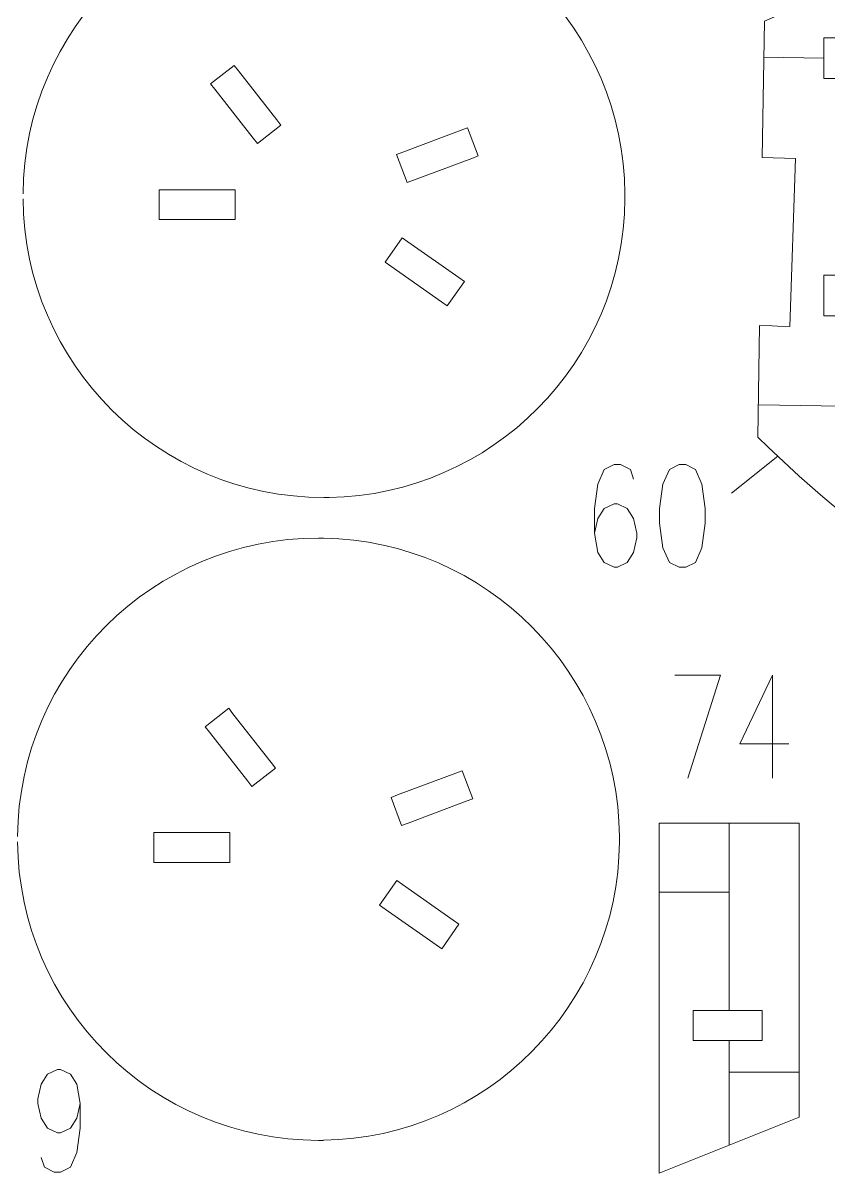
# Model space of a CAD drawing. Header units: millimetres. Extents: x -176 to 176, y -135 to 136.
# Drawn here: x -53.8 to 35, y -134.8 to -8 of the extents above; entities that cross this region are included whole.
import ezdxf

# ---------------------------------------------------------------- set-up
doc = ezdxf.new("R2010")
doc.units = ezdxf.units.MM
doc.header["$MEASUREMENT"] = 0
doc.layers.add('Layer 1', color=7, linetype='Continuous')

msp = doc.modelspace()

# ---------------------------------------------------------------- linework, layer by layer
at = {"layer": 'Layer 1', "lineweight": 9}
for points, knots in [([(29.6059, 72.1408), (29.6059, 72.1408), (28.2142, 72.146), (28.2142, 72.146), (28.2142, 72.146), (28.2142, 72.146), (28.145, 62.8944), (28.145, 62.8944), (28.145, 62.8944), (28.145, 62.8944), (59.8657, 46.4313), (59.8657, 46.4313), (59.8657, 46.4313), (62.3753, 51.1569), (65.7219, 55.3896), (69.7406, 58.9222), (69.7406, 58.9222), (69.7406, 58.9222), (76.99, 50.5553), (76.99, 50.5553), (76.99, 50.5553), (64.4465, 39.466), (62.0916, 20.8043), (71.5188, 6.9679), (71.5188, 6.9679), (71.5188, 6.9679), (62.4633, 0.5986), (62.4633, 0.5986), (62.4633, 0.5986), (61.3093, 2.2802), (60.2726, 4.0397), (59.3612, 5.8641), (59.3612, 5.8641), (59.3612, 5.8641), (28.0161, -7.7834), (28.0161, -7.7834), (28.0161, -7.7834), (28.0161, -7.7834), (27.7834, -22.8261), (27.7834, -22.8261), (27.7834, -22.8261), (27.7834, -22.8261), (31.4616, -22.9497), (31.4616, -22.9497), (31.4616, -22.9497), (31.4616, -22.9497), (30.8392, -41.4668), (30.8392, -41.4668), (30.8392, -41.4668), (30.8392, -41.4668), (29.449, -41.4201), (29.449, -41.4201)], [0, 0, 0, 0, 0.07142857, 0.07142857, 0.07142857, 0.07142857, 0.14285714, 0.14285714, 0.14285714, 0.14285714, 0.21428571, 0.21428571, 0.21428571, 0.21428571, 0.28571429, 0.28571429, 0.28571429, 0.28571429, 0.35714286, 0.35714286, 0.35714286, 0.35714286, 0.42857143, 0.42857143, 0.42857143, 0.42857143, 0.5, 0.5, 0.5, 0.5, 0.57142857, 0.57142857, 0.57142857, 0.57142857, 0.64285714, 0.64285714, 0.64285714, 0.64285714, 0.71428571, 0.71428571, 0.71428571, 0.71428571, 0.78571429, 0.78571429, 0.78571429, 0.78571429, 0.85714286, 0.85714286, 0.85714286, 0.85714286, 1, 1, 1, 1]), ([(-25.3268, -19.2633), (-25.3268, -19.2633), (-27.9272, -21.2984), (-27.9272, -21.2984), (-27.9272, -21.2984), (-27.9272, -21.2984), (-28.396, -20.6995), (-28.396, -20.6995), (-28.396, -20.6995), (-28.396, -20.6995), (-32.6226, -15.2988), (-32.6226, -15.2988), (-32.6226, -15.2988), (-32.6226, -15.2988), (-33.0931, -14.6976), (-33.0931, -14.6976), (-33.0931, -14.6976), (-33.0931, -14.6976), (-30.4927, -12.6625), (-30.4927, -12.6625), (-30.4927, -12.6625), (-30.4927, -12.6625), (-30.0223, -13.2638), (-30.0223, -13.2638), (-30.0223, -13.2638), (-30.0223, -13.2638), (-25.7956, -18.6644), (-25.7956, -18.6644), (-25.7956, -18.6644), (-25.7956, -18.6644), (-25.3268, -19.2633), (-25.3268, -19.2633)], [0, 0, 0, 0, 0.11111111, 0.11111111, 0.11111111, 0.11111111, 0.22222222, 0.22222222, 0.22222222, 0.22222222, 0.33333333, 0.33333333, 0.33333333, 0.33333333, 0.44444444, 0.44444444, 0.44444444, 0.44444444, 0.55555556, 0.55555556, 0.55555556, 0.55555556, 0.66666667, 0.66666667, 0.66666667, 0.66666667, 0.77777778, 0.77777778, 0.77777778, 0.77777778, 1, 1, 1, 1]), ([(-3.5688, -22.6512), (-3.5688, -22.6512), (-4.2826, -22.9186), (-4.2826, -22.9186), (-4.2826, -22.9186), (-4.2826, -22.9186), (-10.7041, -25.3262), (-10.7041, -25.3262), (-10.7041, -25.3262), (-10.7041, -25.3262), (-11.4173, -25.5938), (-11.4173, -25.5938), (-11.4173, -25.5938), (-11.4173, -25.5938), (-12.5765, -22.502), (-12.5765, -22.502), (-12.5765, -22.502), (-12.5765, -22.502), (-11.8633, -22.2343), (-11.8633, -22.2343), (-11.8633, -22.2343), (-11.8633, -22.2343), (-5.4418, -19.8268), (-5.4418, -19.8268), (-5.4418, -19.8268), (-5.4418, -19.8268), (-4.728, -19.5594), (-4.728, -19.5594), (-4.728, -19.5594), (-4.728, -19.5594), (-3.5688, -22.6512), (-3.5688, -22.6512)], [0, 0, 0, 0, 0.11111111, 0.11111111, 0.11111111, 0.11111111, 0.22222222, 0.22222222, 0.22222222, 0.22222222, 0.33333333, 0.33333333, 0.33333333, 0.33333333, 0.44444444, 0.44444444, 0.44444444, 0.44444444, 0.55555556, 0.55555556, 0.55555556, 0.55555556, 0.66666667, 0.66666667, 0.66666667, 0.66666667, 0.77777778, 0.77777778, 0.77777778, 0.77777778, 1, 1, 1, 1]), ([(-30.3804, -26.3777), (-30.3804, -26.3777), (-30.3804, -29.6796), (-30.3804, -29.6796), (-30.3804, -29.6796), (-30.3804, -29.6796), (-38.7624, -29.6796), (-38.7624, -29.6796), (-38.7624, -29.6796), (-38.7624, -29.6796), (-38.7624, -26.3777), (-38.7624, -26.3777), (-38.7624, -26.3777), (-38.7624, -26.3777), (-30.3804, -26.3777), (-30.3804, -26.3777)], [0, 0, 0, 0, 0.2, 0.2, 0.2, 0.2, 0.4, 0.4, 0.4, 0.4, 0.6, 0.6, 0.6, 0.6, 1, 1, 1, 1]), ([(-5.7106, -36.0503), (-5.7106, -36.0503), (-5.0861, -36.4876), (-5.0861, -36.4876), (-5.0861, -36.4876), (-5.0861, -36.4876), (-6.9805, -39.1922), (-6.9805, -39.1922), (-6.9805, -39.1922), (-6.9805, -39.1922), (-7.605, -38.7549), (-7.605, -38.7549), (-7.605, -38.7549), (-7.605, -38.7549), (-13.2221, -34.8204), (-13.2221, -34.8204), (-13.2221, -34.8204), (-13.2221, -34.8204), (-13.8458, -34.3834), (-13.8458, -34.3834), (-13.8458, -34.3834), (-13.8458, -34.3834), (-11.9515, -31.6788), (-11.9515, -31.6788), (-11.9515, -31.6788), (-11.9515, -31.6788), (-11.3277, -32.1158), (-11.3277, -32.1158), (-11.3277, -32.1158), (-11.3277, -32.1158), (-5.7106, -36.0503), (-5.7106, -36.0503)], [0, 0, 0, 0, 0.11111111, 0.11111111, 0.11111111, 0.11111111, 0.22222222, 0.22222222, 0.22222222, 0.22222222, 0.33333333, 0.33333333, 0.33333333, 0.33333333, 0.44444444, 0.44444444, 0.44444444, 0.44444444, 0.55555556, 0.55555556, 0.55555556, 0.55555556, 0.66666667, 0.66666667, 0.66666667, 0.66666667, 0.77777778, 0.77777778, 0.77777778, 0.77777778, 1, 1, 1, 1]), ([(28.8871, -41.4012), (28.8871, -41.4012), (27.4969, -41.3545), (27.4969, -41.3545), (27.4969, -41.3545), (27.4969, -41.3545), (27.3064, -53.6751), (27.3064, -53.6751), (27.3064, -53.6751), (39.3225, -65.3662), (52.4088, -75.1355), (71.275, -79.9955), (71.275, -79.9955), (71.275, -79.9955), (71.3131, -77.5298), (71.3131, -77.5298), (71.3131, -77.5298), (71.3131, -77.5298), (81.5816, -74.8217), (81.5816, -74.8217), (81.5816, -74.8217), (81.5816, -74.8217), (81.9357, -66.7867), (81.9357, -66.7867), (81.9357, -66.7867), (81.9357, -66.7867), (80.7922, -66.7363), (80.7922, -66.7363)], [0, 0, 0, 0, 0.125, 0.125, 0.125, 0.125, 0.25, 0.25, 0.25, 0.25, 0.375, 0.375, 0.375, 0.375, 0.5, 0.5, 0.5, 0.5, 0.625, 0.625, 0.625, 0.625, 0.75, 0.75, 0.75, 0.75, 1, 1, 1, 1]), ([(-25.9308, -90.1736), (-25.9308, -90.1736), (-28.5312, -92.2087), (-28.5312, -92.2087), (-28.5312, -92.2087), (-28.5312, -92.2087), (-29, -91.6098), (-29, -91.6098), (-29, -91.6098), (-29, -91.6098), (-33.2266, -86.2091), (-33.2266, -86.2091), (-33.2266, -86.2091), (-33.2266, -86.2091), (-33.6971, -85.6079), (-33.6971, -85.6079), (-33.6971, -85.6079), (-33.6971, -85.6079), (-31.0967, -83.5728), (-31.0967, -83.5728), (-31.0967, -83.5728), (-31.0967, -83.5728), (-30.6263, -84.1741), (-30.6263, -84.1741), (-30.6263, -84.1741), (-30.6263, -84.1741), (-26.3996, -89.5747), (-26.3996, -89.5747), (-26.3996, -89.5747), (-26.3996, -89.5747), (-25.9308, -90.1736), (-25.9308, -90.1736)], [0, 0, 0, 0, 0.11111111, 0.11111111, 0.11111111, 0.11111111, 0.22222222, 0.22222222, 0.22222222, 0.22222222, 0.33333333, 0.33333333, 0.33333333, 0.33333333, 0.44444444, 0.44444444, 0.44444444, 0.44444444, 0.55555556, 0.55555556, 0.55555556, 0.55555556, 0.66666667, 0.66666667, 0.66666667, 0.66666667, 0.77777778, 0.77777778, 0.77777778, 0.77777778, 1, 1, 1, 1]), ([(-4.1728, -93.5615), (-4.1728, -93.5615), (-4.8866, -93.8289), (-4.8866, -93.8289), (-4.8866, -93.8289), (-4.8866, -93.8289), (-11.3081, -96.2365), (-11.3081, -96.2365), (-11.3081, -96.2365), (-11.3081, -96.2365), (-12.0213, -96.5041), (-12.0213, -96.5041), (-12.0213, -96.5041), (-12.0213, -96.5041), (-13.1805, -93.4123), (-13.1805, -93.4123), (-13.1805, -93.4123), (-13.1805, -93.4123), (-12.4673, -93.1446), (-12.4673, -93.1446), (-12.4673, -93.1446), (-12.4673, -93.1446), (-6.0458, -90.7371), (-6.0458, -90.7371), (-6.0458, -90.7371), (-6.0458, -90.7371), (-5.332, -90.4697), (-5.332, -90.4697), (-5.332, -90.4697), (-5.332, -90.4697), (-4.1728, -93.5615), (-4.1728, -93.5615)], [0, 0, 0, 0, 0.11111111, 0.11111111, 0.11111111, 0.11111111, 0.22222222, 0.22222222, 0.22222222, 0.22222222, 0.33333333, 0.33333333, 0.33333333, 0.33333333, 0.44444444, 0.44444444, 0.44444444, 0.44444444, 0.55555556, 0.55555556, 0.55555556, 0.55555556, 0.66666667, 0.66666667, 0.66666667, 0.66666667, 0.77777778, 0.77777778, 0.77777778, 0.77777778, 1, 1, 1, 1]), ([(31.8483, -100.1499), (31.8483, -100.1499), (31.8483, -96.2549), (31.8483, -96.2549), (31.8483, -96.2549), (31.8483, -96.2549), (16.4193, -96.2549), (16.4193, -96.2549), (16.4193, -96.2549), (16.4193, -96.2549), (16.4193, -109.5916), (16.4193, -109.5916)], [0, 0, 0, 0, 0.25, 0.25, 0.25, 0.25, 0.5, 0.5, 0.5, 0.5, 1, 1, 1, 1]), ([(-30.9844, -97.288), (-30.9844, -97.288), (-30.9844, -100.5899), (-30.9844, -100.5899), (-30.9844, -100.5899), (-30.9844, -100.5899), (-39.3664, -100.5899), (-39.3664, -100.5899), (-39.3664, -100.5899), (-39.3664, -100.5899), (-39.3664, -97.288), (-39.3664, -97.288), (-39.3664, -97.288), (-39.3664, -97.288), (-30.9844, -97.288), (-30.9844, -97.288)], [0, 0, 0, 0, 0.2, 0.2, 0.2, 0.2, 0.4, 0.4, 0.4, 0.4, 0.6, 0.6, 0.6, 0.6, 1, 1, 1, 1]), ([(-6.3146, -106.9606), (-6.3146, -106.9606), (-5.6901, -107.3979), (-5.6901, -107.3979), (-5.6901, -107.3979), (-5.6901, -107.3979), (-7.5845, -110.1025), (-7.5845, -110.1025), (-7.5845, -110.1025), (-7.5845, -110.1025), (-8.209, -109.6652), (-8.209, -109.6652), (-8.209, -109.6652), (-8.209, -109.6652), (-13.8261, -105.7307), (-13.8261, -105.7307), (-13.8261, -105.7307), (-13.8261, -105.7307), (-14.4498, -105.2937), (-14.4498, -105.2937), (-14.4498, -105.2937), (-14.4498, -105.2937), (-12.5555, -102.5891), (-12.5555, -102.5891), (-12.5555, -102.5891), (-12.5555, -102.5891), (-11.9317, -103.0261), (-11.9317, -103.0261), (-11.9317, -103.0261), (-11.9317, -103.0261), (-6.3146, -106.9606), (-6.3146, -106.9606)], [0, 0, 0, 0, 0.11111111, 0.11111111, 0.11111111, 0.11111111, 0.22222222, 0.22222222, 0.22222222, 0.22222222, 0.33333333, 0.33333333, 0.33333333, 0.33333333, 0.44444444, 0.44444444, 0.44444444, 0.44444444, 0.55555556, 0.55555556, 0.55555556, 0.55555556, 0.66666667, 0.66666667, 0.66666667, 0.66666667, 0.77777778, 0.77777778, 0.77777778, 0.77777778, 1, 1, 1, 1]), ([(16.4193, -110.1538), (16.4193, -110.1538), (16.4193, -134.8406), (16.4193, -134.8406), (16.4193, -134.8406), (16.4193, -134.8406), (31.8483, -128.6923), (31.8483, -128.6923), (31.8483, -128.6923), (31.8483, -128.6923), (31.8483, -125.8967), (31.8483, -125.8967)], [0, 0, 0, 0, 0.25, 0.25, 0.25, 0.25, 0.5, 0.5, 0.5, 0.5, 1, 1, 1, 1]), ([(20.151, -120.2372), (20.151, -120.2372), (20.151, -116.9231), (20.151, -116.9231), (20.151, -116.9231), (20.151, -116.9231), (27.7639, -116.9231), (27.7639, -116.9231), (27.7639, -116.9231), (27.7639, -116.9231), (27.7639, -120.2372), (27.7639, -120.2372), (27.7639, -120.2372), (27.7639, -120.2372), (20.151, -120.2372), (20.151, -120.2372)], [0, 0, 0, 0, 0.2, 0.2, 0.2, 0.2, 0.4, 0.4, 0.4, 0.4, 0.6, 0.6, 0.6, 0.6, 1, 1, 1, 1])]:
    msp.add_open_spline(points, degree=3, knots=knots, dxfattribs=at)
for points in [[(-20.5821, 6.1059), (-38.8337, 6.1059), (-53.6449, -8.6147), (-53.7962, -26.8306)], [(12.632, -26.8306), (12.4823, -8.8024), (-2.0275, 5.8), (-20.0199, 6.0988)], [(-53.7962, -27.3928), (-53.6449, -45.6087), (-38.8337, -60.3293), (-20.5821, -60.3293)], [(-20.0199, -60.3222), (-2.0276, -60.0233), (12.4823, -45.4211), (12.632, -27.3928)], [(-21.1861, -64.8044), (-39.4377, -64.8044), (-54.2489, -79.525), (-54.4002, -97.7409)], [(12.028, -97.7409), (11.8783, -79.7127), (-2.6315, -65.1103), (-20.6239, -64.8115)], [(-54.4002, -98.3031), (-54.2489, -116.519), (-39.4377, -131.2396), (-21.1861, -131.2396)], [(-20.6239, -131.2325), (-2.6316, -130.9336), (11.8783, -116.3314), (12.028, -98.3031)], [(31.8483, -125.3345), (31.8483, -125.3345), (31.8483, -100.7121), (31.8483, -100.7121)]]:
    msp.add_open_spline(points, degree=3, dxfattribs=at)
at = {"layer": 'Layer 1', "color": 1, "lineweight": 9}
for points, knots in [([(34.5684, -40.3026), (34.5684, -40.3026), (55.9996, -40.3026), (55.9996, -40.3026), (55.9996, -40.3026), (55.9996, -40.3026), (55.9996, -9.6109), (55.9996, -9.6109), (55.9996, -9.6109), (55.9996, -9.6109), (34.5684, -9.6109), (34.5684, -9.6109), (34.5684, -9.6109), (34.5684, -9.6109), (34.5684, -14.1088), (34.5684, -14.1088), (34.5684, -14.1088), (34.5684, -14.1088), (37.4788, -14.1088), (37.4788, -14.1088), (37.4788, -14.1088), (37.4788, -14.1088), (37.4788, -35.8046), (37.4788, -35.8046), (37.4788, -35.8046), (37.4788, -35.8046), (34.5684, -35.8046), (34.5684, -35.8046), (34.5684, -35.8046), (34.5684, -35.8046), (34.5684, -40.3026), (34.5684, -40.3026)], [0, 0, 0, 0, 0.11111111, 0.11111111, 0.11111111, 0.11111111, 0.22222222, 0.22222222, 0.22222222, 0.22222222, 0.33333333, 0.33333333, 0.33333333, 0.33333333, 0.44444444, 0.44444444, 0.44444444, 0.44444444, 0.55555556, 0.55555556, 0.55555556, 0.55555556, 0.66666667, 0.66666667, 0.66666667, 0.66666667, 0.77777778, 0.77777778, 0.77777778, 0.77777778, 1, 1, 1, 1]), ([(13.5843, -58.32), (13.5843, -58.32), (13.2288, -57.2356), (13.2288, -57.2356), (13.2288, -57.2356), (13.2288, -57.2356), (12.1515, -56.7015), (12.1515, -56.7015), (12.1515, -56.7015), (12.1515, -56.7015), (11.4297, -56.7015), (11.4297, -56.7015), (11.4297, -56.7015), (11.4297, -56.7015), (10.3523, -57.2356), (10.3523, -57.2356), (10.3523, -57.2356), (10.3523, -57.2356), (9.6413, -58.8542), (9.6413, -58.8542), (9.6413, -58.8542), (9.6413, -58.8542), (9.275, -61.5571), (9.275, -61.5571), (9.275, -61.5571), (9.275, -61.5571), (9.275, -64.2601), (9.275, -64.2601), (9.275, -64.2601), (9.275, -64.2601), (9.6413, -66.4127), (9.6413, -66.4127), (9.6413, -66.4127), (9.6413, -66.4127), (10.3523, -67.4971), (10.3523, -67.4971), (10.3523, -67.4971), (10.3523, -67.4971), (11.4297, -68.0313), (11.4297, -68.0313), (11.4297, -68.0313), (11.4297, -68.0313), (11.7959, -68.0313), (11.7959, -68.0313), (11.7959, -68.0313), (11.7959, -68.0313), (12.8733, -67.4971), (12.8733, -67.4971), (12.8733, -67.4971), (12.8733, -67.4971), (13.5843, -66.4127), (13.5843, -66.4127), (13.5843, -66.4127), (13.5843, -66.4127), (13.9506, -64.7942), (13.9506, -64.7942), (13.9506, -64.7942), (13.9506, -64.7942), (13.9506, -64.2601), (13.9506, -64.2601), (13.9506, -64.2601), (13.9506, -64.2601), (13.5843, -62.6415), (13.5843, -62.6415), (13.5843, -62.6415), (13.5843, -62.6415), (12.8733, -61.5571), (12.8733, -61.5571), (12.8733, -61.5571), (12.8733, -61.5571), (11.7959, -61.023), (11.7959, -61.023), (11.7959, -61.023), (11.7959, -61.023), (11.4297, -61.023), (11.4297, -61.023), (11.4297, -61.023), (11.4297, -61.023), (10.3523, -61.5571), (10.3523, -61.5571), (10.3523, -61.5571), (10.3523, -61.5571), (9.6413, -62.6415), (9.6413, -62.6415), (9.6413, -62.6415), (9.6413, -62.6415), (9.275, -64.2601), (9.275, -64.2601)], [0, 0, 0, 0, 0.04347826, 0.04347826, 0.04347826, 0.04347826, 0.08695652, 0.08695652, 0.08695652, 0.08695652, 0.13043478, 0.13043478, 0.13043478, 0.13043478, 0.17391304, 0.17391304, 0.17391304, 0.17391304, 0.2173913, 0.2173913, 0.2173913, 0.2173913, 0.26086957, 0.26086957, 0.26086957, 0.26086957, 0.30434783, 0.30434783, 0.30434783, 0.30434783, 0.34782609, 0.34782609, 0.34782609, 0.34782609, 0.39130435, 0.39130435, 0.39130435, 0.39130435, 0.43478261, 0.43478261, 0.43478261, 0.43478261, 0.47826087, 0.47826087, 0.47826087, 0.47826087, 0.52173913, 0.52173913, 0.52173913, 0.52173913, 0.56521739, 0.56521739, 0.56521739, 0.56521739, 0.60869565, 0.60869565, 0.60869565, 0.60869565, 0.65217391, 0.65217391, 0.65217391, 0.65217391, 0.69565217, 0.69565217, 0.69565217, 0.69565217, 0.73913043, 0.73913043, 0.73913043, 0.73913043, 0.7826087, 0.7826087, 0.7826087, 0.7826087, 0.82608696, 0.82608696, 0.82608696, 0.82608696, 0.86956522, 0.86956522, 0.86956522, 0.86956522, 0.91304348, 0.91304348, 0.91304348, 0.91304348, 1, 1, 1, 1]), ([(18.6154, -56.7015), (18.6154, -56.7015), (17.5381, -57.2356), (17.5381, -57.2356), (17.5381, -57.2356), (17.5381, -57.2356), (16.8163, -58.8542), (16.8163, -58.8542), (16.8163, -58.8542), (16.8163, -58.8542), (16.4608, -61.5571), (16.4608, -61.5571), (16.4608, -61.5571), (16.4608, -61.5571), (16.4608, -63.1757), (16.4608, -63.1757), (16.4608, -63.1757), (16.4608, -63.1757), (16.8163, -65.8787), (16.8163, -65.8787), (16.8163, -65.8787), (16.8163, -65.8787), (17.5381, -67.4971), (17.5381, -67.4971), (17.5381, -67.4971), (17.5381, -67.4971), (18.6154, -68.0313), (18.6154, -68.0313), (18.6154, -68.0313), (18.6154, -68.0313), (19.3373, -68.0313), (19.3373, -68.0313), (19.3373, -68.0313), (19.3373, -68.0313), (20.4145, -67.4971), (20.4145, -67.4971), (20.4145, -67.4971), (20.4145, -67.4971), (21.1256, -65.8787), (21.1256, -65.8787), (21.1256, -65.8787), (21.1256, -65.8787), (21.4919, -63.1757), (21.4919, -63.1757), (21.4919, -63.1757), (21.4919, -63.1757), (21.4919, -61.5571), (21.4919, -61.5571), (21.4919, -61.5571), (21.4919, -61.5571), (21.1256, -58.8542), (21.1256, -58.8542), (21.1256, -58.8542), (21.1256, -58.8542), (20.4145, -57.2356), (20.4145, -57.2356), (20.4145, -57.2356), (20.4145, -57.2356), (19.3373, -56.7015), (19.3373, -56.7015), (19.3373, -56.7015), (19.3373, -56.7015), (18.6154, -56.7015), (18.6154, -56.7015)], [0, 0, 0, 0, 0.05882353, 0.05882353, 0.05882353, 0.05882353, 0.11764706, 0.11764706, 0.11764706, 0.11764706, 0.17647059, 0.17647059, 0.17647059, 0.17647059, 0.23529412, 0.23529412, 0.23529412, 0.23529412, 0.29411765, 0.29411765, 0.29411765, 0.29411765, 0.35294118, 0.35294118, 0.35294118, 0.35294118, 0.41176471, 0.41176471, 0.41176471, 0.41176471, 0.47058824, 0.47058824, 0.47058824, 0.47058824, 0.52941176, 0.52941176, 0.52941176, 0.52941176, 0.58823529, 0.58823529, 0.58823529, 0.58823529, 0.64705882, 0.64705882, 0.64705882, 0.64705882, 0.70588235, 0.70588235, 0.70588235, 0.70588235, 0.76470588, 0.76470588, 0.76470588, 0.76470588, 0.82352941, 0.82352941, 0.82352941, 0.82352941, 0.88235294, 0.88235294, 0.88235294, 0.88235294, 1, 1, 1, 1]), ([(18.1394, -79.9424), (18.1394, -79.9424), (23.1705, -79.9424), (23.1705, -79.9424), (23.1705, -79.9424), (23.1705, -79.9424), (19.583, -91.2721), (19.583, -91.2721)], [0, 0, 0, 0, 0.33333333, 0.33333333, 0.33333333, 0.33333333, 1, 1, 1, 1]), ([(28.9127, -79.9424), (28.9127, -79.9424), (25.3252, -87.501), (25.3252, -87.501), (25.3252, -87.501), (25.3252, -87.501), (30.7118, -87.501), (30.7118, -87.501)], [0, 0, 0, 0, 0.33333333, 0.33333333, 0.33333333, 0.33333333, 1, 1, 1, 1]), ([(-47.4923, -127.1787), (-47.4923, -127.1787), (-47.8478, -128.7972), (-47.8478, -128.7972), (-47.8478, -128.7972), (-47.8478, -128.7972), (-48.5697, -129.8817), (-48.5697, -129.8817), (-48.5697, -129.8817), (-48.5697, -129.8817), (-49.647, -130.4158), (-49.647, -130.4158), (-49.647, -130.4158), (-49.647, -130.4158), (-50.0025, -130.4158), (-50.0025, -130.4158), (-50.0025, -130.4158), (-50.0025, -130.4158), (-51.0798, -129.8817), (-51.0798, -129.8817), (-51.0798, -129.8817), (-51.0798, -129.8817), (-51.8016, -128.7972), (-51.8016, -128.7972), (-51.8016, -128.7972), (-51.8016, -128.7972), (-52.1571, -127.1787), (-52.1571, -127.1787), (-52.1571, -127.1787), (-52.1571, -127.1787), (-52.1571, -126.6445), (-52.1571, -126.6445), (-52.1571, -126.6445), (-52.1571, -126.6445), (-51.8016, -125.0261), (-51.8016, -125.0261), (-51.8016, -125.0261), (-51.8016, -125.0261), (-51.0798, -123.9416), (-51.0798, -123.9416), (-51.0798, -123.9416), (-51.0798, -123.9416), (-50.0025, -123.4075), (-50.0025, -123.4075), (-50.0025, -123.4075), (-50.0025, -123.4075), (-49.647, -123.4075), (-49.647, -123.4075), (-49.647, -123.4075), (-49.647, -123.4075), (-48.5697, -123.9416), (-48.5697, -123.9416), (-48.5697, -123.9416), (-48.5697, -123.9416), (-47.8478, -125.0261), (-47.8478, -125.0261), (-47.8478, -125.0261), (-47.8478, -125.0261), (-47.4923, -127.1787), (-47.4923, -127.1787), (-47.4923, -127.1787), (-47.4923, -127.1787), (-47.4923, -129.8817), (-47.4923, -129.8817), (-47.4923, -129.8817), (-47.4923, -129.8817), (-47.8478, -132.5846), (-47.8478, -132.5846), (-47.8478, -132.5846), (-47.8478, -132.5846), (-48.5697, -134.2031), (-48.5697, -134.2031), (-48.5697, -134.2031), (-48.5697, -134.2031), (-49.647, -134.7372), (-49.647, -134.7372), (-49.647, -134.7372), (-49.647, -134.7372), (-50.358, -134.7372), (-50.358, -134.7372), (-50.358, -134.7372), (-50.358, -134.7372), (-51.4353, -134.2031), (-51.4353, -134.2031), (-51.4353, -134.2031), (-51.4353, -134.2031), (-51.8016, -133.1188), (-51.8016, -133.1188)], [0, 0, 0, 0, 0.04347826, 0.04347826, 0.04347826, 0.04347826, 0.08695652, 0.08695652, 0.08695652, 0.08695652, 0.13043478, 0.13043478, 0.13043478, 0.13043478, 0.17391304, 0.17391304, 0.17391304, 0.17391304, 0.2173913, 0.2173913, 0.2173913, 0.2173913, 0.26086957, 0.26086957, 0.26086957, 0.26086957, 0.30434783, 0.30434783, 0.30434783, 0.30434783, 0.34782609, 0.34782609, 0.34782609, 0.34782609, 0.39130435, 0.39130435, 0.39130435, 0.39130435, 0.43478261, 0.43478261, 0.43478261, 0.43478261, 0.47826087, 0.47826087, 0.47826087, 0.47826087, 0.52173913, 0.52173913, 0.52173913, 0.52173913, 0.56521739, 0.56521739, 0.56521739, 0.56521739, 0.60869565, 0.60869565, 0.60869565, 0.60869565, 0.65217391, 0.65217391, 0.65217391, 0.65217391, 0.69565217, 0.69565217, 0.69565217, 0.69565217, 0.73913043, 0.73913043, 0.73913043, 0.73913043, 0.7826087, 0.7826087, 0.7826087, 0.7826087, 0.82608696, 0.82608696, 0.82608696, 0.82608696, 0.86956522, 0.86956522, 0.86956522, 0.86956522, 0.91304348, 0.91304348, 0.91304348, 0.91304348, 1, 1, 1, 1])]:
    msp.add_open_spline(points, degree=3, knots=knots, dxfattribs=at)
at = {"layer": 'Layer 1', "color": 5, "lineweight": 9}
for points in [[(34.5684, -11.8598), (34.5684, -11.8598), (27.9547, -11.7574), (27.9547, -11.7574)], [(52.6933, -50.503), (52.6933, -50.503), (27.3616, -50.1113), (27.3616, -50.1113)], [(24.1338, -96.2549), (24.1338, -96.2549), (24.1338, -116.9231), (24.1338, -116.9231)], [(24.1338, -103.8697), (24.1338, -103.8697), (16.4193, -103.8697), (16.4193, -103.8697)], [(24.1338, -120.2372), (24.1338, -120.2372), (24.1338, -131.7664), (24.1338, -131.7664)], [(24.1338, -123.7134), (24.1338, -123.7134), (31.8483, -123.7134), (31.8483, -123.7134)]]:
    msp.add_open_spline(points, degree=3, dxfattribs=at)
at = {"layer": 'Layer 1', "color": 1, "lineweight": 9}
for points in [[(12.6354, -27.3928), (12.6354, -27.3928), (12.6354, -26.8306), (12.6354, -26.8306)], [(28.8872, -41.4011), (28.8872, -41.4011), (29.449, -41.4201), (29.449, -41.4201)], [(24.3982, -59.8529), (24.3982, -59.8529), (29.5159, -55.7786), (29.5159, -55.7786)], [(-20.5821, -60.3293), (-20.5821, -60.3293), (-20.0199, -60.3293), (-20.0199, -60.3293)], [(-21.1861, -64.8044), (-21.1861, -64.8044), (-20.6239, -64.8044), (-20.6239, -64.8044)], [(28.9127, -79.9424), (28.9127, -79.9424), (28.9127, -91.2721), (28.9127, -91.2721)], [(12.0314, -98.3031), (12.0314, -98.3031), (12.0314, -97.7409), (12.0314, -97.7409)], [(31.8483, -100.7121), (31.8483, -100.7121), (31.8483, -100.1499), (31.8483, -100.1499)], [(16.4193, -110.1538), (16.4193, -110.1538), (16.4193, -109.5916), (16.4193, -109.5916)], [(31.8483, -125.8967), (31.8483, -125.8967), (31.8483, -125.3345), (31.8483, -125.3345)], [(-21.1861, -131.2396), (-21.1861, -131.2396), (-20.6239, -131.2396), (-20.6239, -131.2396)]]:
    msp.add_open_spline(points, degree=3, dxfattribs=at)

doc.saveas('drawing.dxf')
